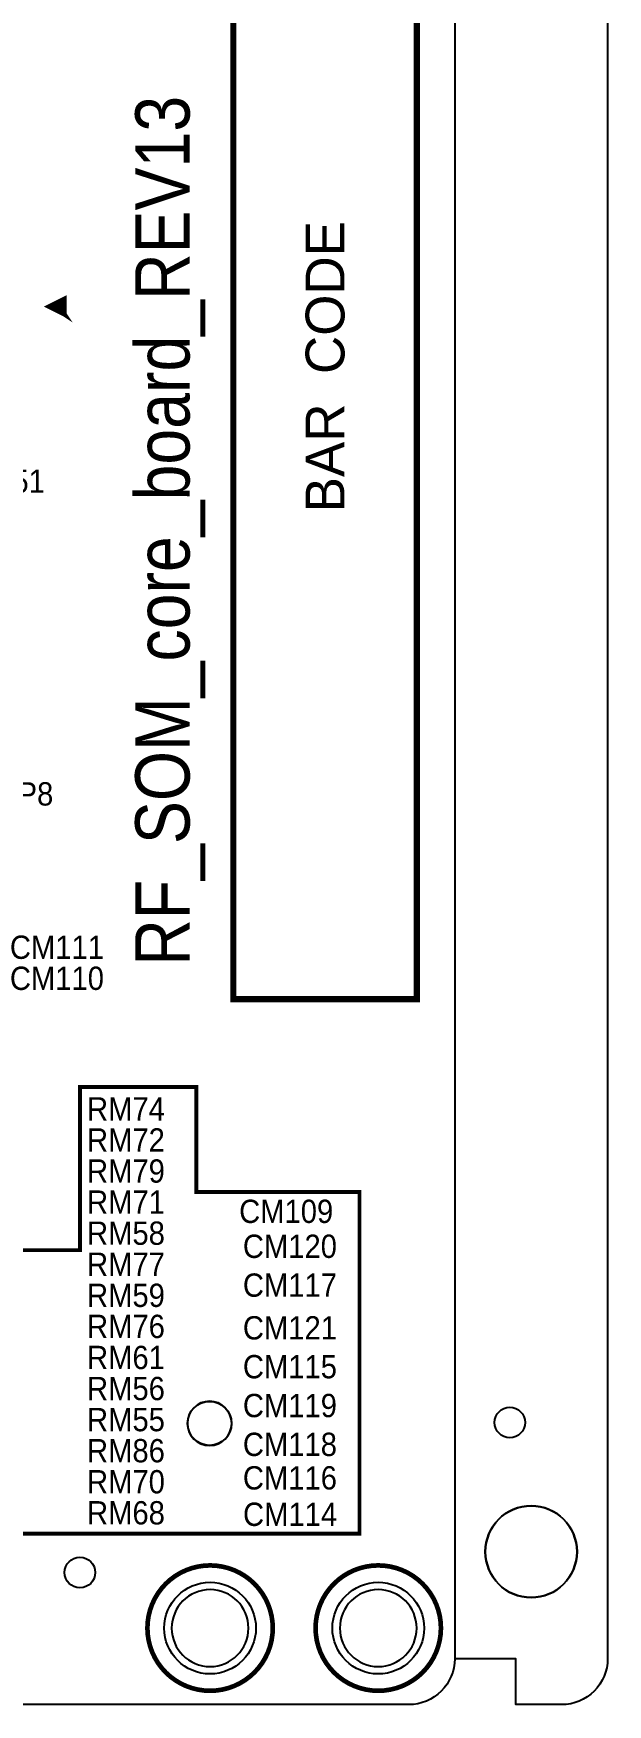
# Model space of a CAD drawing. Extents: x -5 to 120, y 0 to 85.
# Drawn here: x 101.2 to 120, y 0 to 54.6 of the extents above; entities that cross this region are included whole.
import ezdxf

# ---------------------------------------------------------------- set-up
doc = ezdxf.new("R2010")
doc.units = 0
for name, color, linetype in [('BG_DRILLHOLE', 85, 'CONTINUOUS'), ('BG_OUTLINE', 254, 'CONTINUOUS'), ('BG_SILKSCREEN_TOP', 7, 'CONTINUOUS'), ('PG_SILKSCREEN_TOP', 7, 'CONTINUOUS'), ('PIN_TOP', 96, 'CONTINUOUS'), ('RD_SILKSCREEN_TOP', 7, 'CONTINUOUS')]:
    doc.layers.add(name, color=color, linetype=linetype)

msp = doc.modelspace()

# ---------------------------------------------------------------- linework, layer by layer
at = {"layer": 'BG_DRILLHOLE'}
for points in [[(107.706414, 9.195054, 1), (106.258614, 9.195054, 1)], [(119.000016, 4.99999, 1), (116.000276, 4.99999, 1)], [(108.256832, 2.50063, 1), (105.742232, 2.50063, 1)], [(113.756694, 2.50063, 1), (111.242094, 2.50063, 1)]]:
    msp.add_lwpolyline(points, format="xyb", close=True, dxfattribs=at)
at = {"layer": 'BG_OUTLINE'}
for points in [[(0, 1.500124), (0, 83.49996, -0.414214), (1.500124, 85.000084), (113.4999, 85.000084, -0.414214), (115.000024, 83.49996), (115.000024, 1.500124, -0.414214), (113.4999, 0), (1.500124, 0, -0.414214), (0, 1.500124)], [(115.000024, 83.49996), (117.00002, 83.49996), (117.00002, 85.000084), (118.49989, 85.000084, -0.414214), (120.000014, 83.49996), (120.000014, 1.500124, -0.414214), (118.49989, 0), (117.00002, 0), (117.00002, 1.500124), (115.000024, 1.500124)]]:
    msp.add_lwpolyline(points, format="xyb", dxfattribs=at)
at = {"layer": 'BG_SILKSCREEN_TOP', "const_width": 0.127}
msp.add_lwpolyline([(95.123, 14.478), (93.472, 14.478), (93.472, 1.524), (98.806, 1.524), (98.806, 5.588), (111.887, 5.588), (111.887, 16.764), (106.553, 16.764), (106.553, 20.193), (102.743, 20.193), (102.743, 14.859), (95.758, 14.859), (95.758, 14.478), (95.123, 14.478)], dxfattribs=at)
at = {"layer": 'PG_SILKSCREEN_TOP'}
for points, const_width in [([(107.759246, 23.063962), (107.759246, 65.063878), (113.759234, 65.063878), (113.759234, 23.063962), (107.759246, 23.063962)], 0.2032), ([(102.235, 45.462698), (102.235, 45.962824), (101.734874, 45.712888), (102.235, 45.462698), (102.134924, 45.862748), (101.935026, 45.66285), (102.235, 45.462698), (102.035102, 45.762926)], 0.1524)]:
    msp.add_lwpolyline(points, dxfattribs=dict(at, const_width=const_width))
at = {"layer": 'PG_SILKSCREEN_TOP', "const_width": 0.1524}
for points in [[(109.049566, 2.50063, 1), (104.949498, 2.50063, 1), (109.049566, 2.50063)], [(114.549428, 2.50063, 1), (110.44936, 2.50063, 1), (114.549428, 2.50063)]]:
    msp.add_lwpolyline(points, format="xyb", dxfattribs=at)
at = {"layer": 'PIN_TOP'}
for centre, radius in [((106.982514, 9.195054), 0.719963), ((116.803424, 9.224264), 0.499999), ((117.500146, 4.99999), 1.499997), ((102.743, 4.318), 0.499999), ((106.999532, 2.50063), 1.4986), ((112.499394, 2.50063), 1.4986)]:
    msp.add_circle(centre, radius, dxfattribs=at)

# ---------------------------------------------------------------- texts
at = {"layer": 'BG_SILKSCREEN_TOP', "width": 0.885714}
msp.add_text('RF_SOM_core_board_REV13', height=1.778, rotation=90, dxfattribs=at).set_placement((106.32948, 24.16048))
at = {"layer": 'PG_SILKSCREEN_TOP', "width": 1.02}
msp.add_text('BAR  CODE', height=1.27, rotation=90, dxfattribs=at).set_placement((111.39424, 38.98392))
at = {"layer": 'RD_SILKSCREEN_TOP', "width": 0.936667}
for s, p in [('C251', (99.314, 39.624)), ('UP8', (100.01504, 29.39796)), ('CM111', (100.45192, 24.384)), ('CM110', (100.45192, 23.368)), ('RM74', (102.975156, 19.097752)), ('RM72', (102.975156, 18.081752)), ('RM79', (102.975156, 17.065752)), ('RM71', (102.975156, 16.049752)), ('CM109', (107.95, 15.748)), ('RM58', (102.975156, 15.033752)), ('CM120', (108.07192, 14.605)), ('RM77', (102.975156, 14.017752)), ('RM59', (102.975156, 13.001752)), ('CM117', (108.07192, 13.335)), ('RM76', (102.975156, 11.985752)), ('CM121', (108.07192, 11.938)), ('RM61', (102.975156, 10.969752)), ('CM115', (108.07192, 10.668)), ('RM56', (102.975156, 9.953752)), ('CM119', (108.07192, 9.398)), ('RM55', (102.975156, 8.937752)), ('CM118', (108.07192, 8.128)), ('RM86', (102.975156, 7.921752)), ('RM70', (102.975156, 6.905752)), ('CM116', (108.07192, 7.032752)), ('RM68', (102.975156, 5.889752)), ('CM114', (108.077, 5.842))]:
    msp.add_text(s, height=0.762, dxfattribs=at).set_placement(p)

doc.saveas('drawing.dxf')
